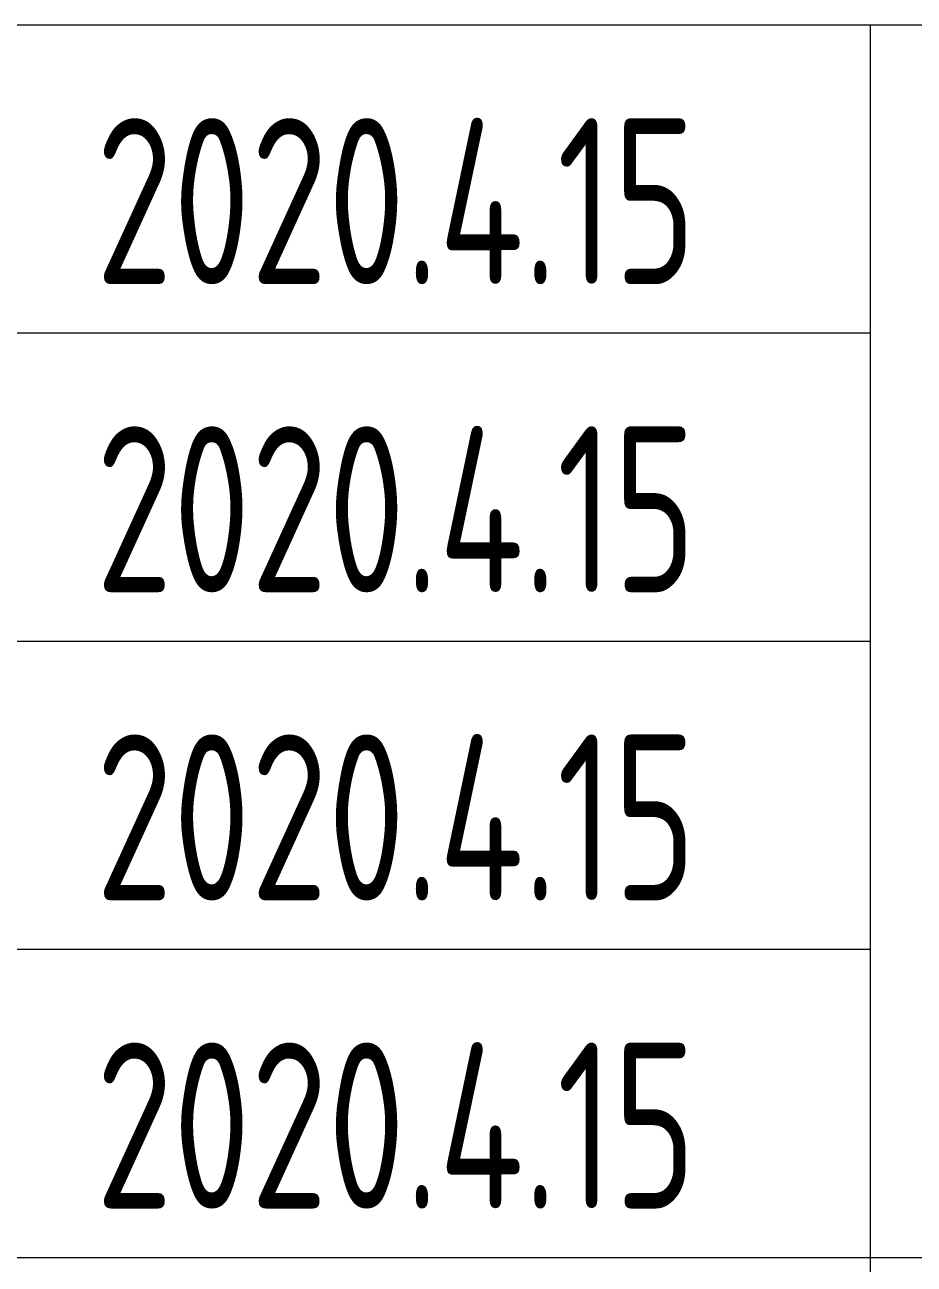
# Model space of a CAD drawing. Extents: x 6128144 to 12201635, y -1670122 to -706096.
# Drawn here: x 6176626 to 6177564, y -751952 to -750645 of the extents above; entities that cross this region are included whole.
import ezdxf
from ezdxf.enums import TextEntityAlignment as Align

# ---------------------------------------------------------------- set-up
doc = ezdxf.new("R2010")
doc.units = 0
doc.header["$LTSCALE"] = 1000
doc.header["$MEASUREMENT"] = 0
doc.layers.get('0').update_dxf_attribs({"linetype": 'CONTINUOUS'})
doc.styles.add('sceie', font='sceie.shx', dxfattribs={"bigfont": 'sceic.shx'})

msp = doc.modelspace()

# ---------------------------------------------------------------- linework, layer by layer
for p, q in [((6174767.5, -750645), (6180267.5, -750645)), ((6174767.5, -750645), (6180267.5, -750645)), ((6177517.5, -752270), (6177517.5, -750645)), ((6177517.5, -752270), (6177517.5, -750645)), ((6177517.5, -752270), (6177517.5, -750645)), ((6177517.5, -752270), (6177517.5, -750645)), ((6174767.5, -750970), (6177517.5, -750970)), ((6174767.5, -750970), (6177517.5, -750970)), ((6174767.5, -751295), (6177517.5, -751295)), ((6174767.5, -751295), (6177517.5, -751295)), ((6174767.5, -751620), (6177517.5, -751620)), ((6174767.5, -751620), (6177517.5, -751620)), ((6174767.5, -751945), (6177517.5, -751945)), ((6174767.5, -751945), (6177517.5, -751945)), ((6177517.5, -751945), (6183767.5, -751945)), ((6177517.5, -751945), (6183767.5, -751945))]:
    msp.add_line(p, q)

# ---------------------------------------------------------------- texts
at = {"style": 'sceie', "width": 0.8}
for p in [(6177017.2, -750830.7), (6177017.2, -750830.7), (6177017.2, -751155.7), (6177017.2, -751155.7), (6177017.2, -751480.7), (6177017.2, -751480.7), (6177017.2, -751805.7), (6177017.2, -751805.7)]:
    msp.add_attdef('2020.4.15', text='200320-02-040', height=175, dxfattribs=at).set_placement(p, align=Align.MIDDLE)

doc.saveas('drawing.dxf')
